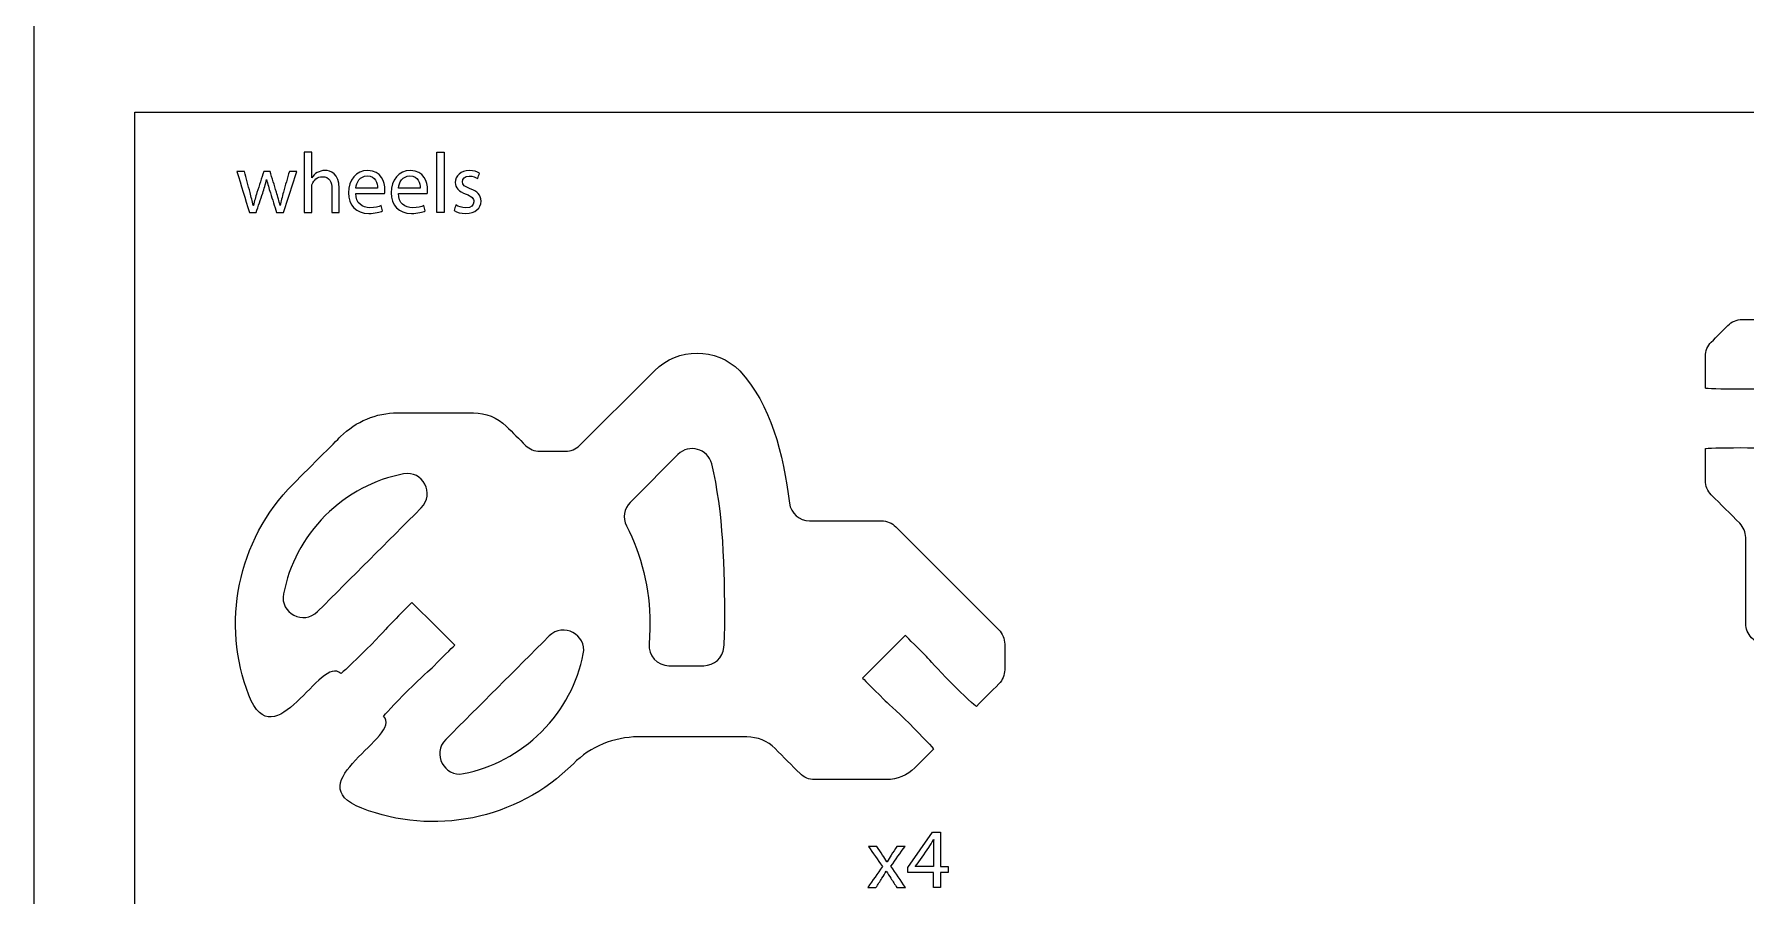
# Model space of a CAD drawing. Extents: x 0 to 370, y 150 to 450.
# Drawn here: x 0 to 85.1, y 224.8 to 267.6 of the extents above; entities that cross this region are included whole.
import ezdxf

# ---------------------------------------------------------------- set-up
doc = ezdxf.new("R2010")
doc.units = 0
doc.header["$MEASUREMENT"] = 0
doc.layers.add('DEFAULT', color=18, linetype='CONTINUOUS')

msp = doc.modelspace()

# ---------------------------------------------------------------- linework, layer by layer
at = {"layer": 'DEFAULT', "color": 116}
for points in [[(370, 150), (0, 150), (0, 450), (370, 450)], [(136.262, 155), (5, 155), (5, 263.773), (136.262, 263.773)]]:
    msp.add_lwpolyline(points, close=True, dxfattribs=at)
at = {"layer": 'DEFAULT', "color": 18}
for points in [[(20.016, 261.777), (20.388, 261.777), (20.388, 258.773), (20.016, 258.773)], [(44.706, 225.228), (44.706, 225.977), (43.428, 225.977), (43.428, 226.222), (44.655, 227.978), (45.057, 227.978), (45.057, 226.269), (45.442, 226.269), (45.442, 225.977), (45.057, 225.977), (45.057, 225.228)]]:
    msp.add_lwpolyline(points, close=True, dxfattribs=at)
for points, knots in [([(13.425, 261.777), (13.549, 261.777), (13.673, 261.777), (13.797, 261.777), (13.797, 261.351), (13.797, 260.925), (13.805, 260.499), (13.865, 260.605), (13.958, 260.698), (14.072, 260.762), (14.182, 260.825), (14.313, 260.867), (14.453, 260.867), (14.728, 260.867), (15.168, 260.698), (15.168, 259.991), (15.168, 259.585), (15.168, 259.179), (15.168, 258.773), (15.044, 258.773), (14.92, 258.773), (14.796, 258.773), (14.796, 259.165), (14.796, 259.557), (14.796, 259.949), (14.796, 260.279), (14.673, 260.559), (14.322, 260.559), (14.08, 260.559), (13.89, 260.389), (13.822, 260.186), (13.801, 260.136), (13.797, 260.08), (13.797, 260.008), (13.797, 259.597), (13.797, 259.185), (13.797, 258.773), (13.673, 258.773), (13.549, 258.773), (13.425, 258.773), (13.425, 259.774), (13.425, 260.776), (13.425, 261.777)], [8.516, 8.516, 8.516, 8.516, 9.571, 9.571, 9.571, 13.217, 13.217, 13.217, 14.217, 14.217, 14.217, 15.217, 15.217, 15.217, 16.217, 16.217, 16.217, 19.671, 19.671, 19.671, 20.725, 20.725, 20.725, 24.059, 24.059, 24.059, 25.059, 25.059, 25.059, 26.059, 26.059, 26.059, 27.059, 27.059, 27.059, 30.561, 30.561, 30.561, 31.616, 31.616, 31.616, 40.132, 40.132, 40.132, 40.132]), ([(10.457, 260.821), (10.547, 260.474), (10.638, 260.127), (10.728, 259.78), (10.787, 259.552), (10.842, 259.34), (10.88, 259.129), (10.884, 259.129), (10.888, 259.129), (10.893, 259.129), (10.939, 259.336), (11.007, 259.556), (11.075, 259.776), (11.186, 260.124), (11.298, 260.473), (11.409, 260.821), (11.513, 260.821), (11.618, 260.821), (11.722, 260.821), (11.828, 260.48), (11.934, 260.138), (12.039, 259.797), (12.116, 259.552), (12.175, 259.336), (12.221, 259.129), (12.226, 259.129), (12.23, 259.129), (12.234, 259.129), (12.268, 259.336), (12.323, 259.552), (12.39, 259.793), (12.488, 260.136), (12.585, 260.478), (12.683, 260.821), (12.805, 260.821), (12.928, 260.821), (13.051, 260.821), (12.831, 260.138), (12.61, 259.456), (12.39, 258.773), (12.278, 258.773), (12.165, 258.773), (12.052, 258.773), (11.948, 259.099), (11.843, 259.425), (11.739, 259.751), (11.667, 259.979), (11.608, 260.182), (11.549, 260.423), (11.498, 260.178), (11.434, 259.966), (11.362, 259.746), (11.253, 259.422), (11.143, 259.097), (11.033, 258.773), (10.92, 258.773), (10.807, 258.773), (10.694, 258.773), (10.488, 259.456), (10.282, 260.138), (10.076, 260.821), (10.203, 260.821), (10.33, 260.821), (10.457, 260.821)], [0, 0, 0, 0, 3.048331, 3.048331, 3.048331, 4.048331, 4.048331, 4.048331, 4.084331, 4.084331, 4.084331, 5.084331, 5.084331, 5.084331, 8.194339, 8.194339, 8.194339, 9.081339, 9.081339, 9.081339, 12.119695, 12.119695, 12.119695, 13.119695, 13.119695, 13.119695, 13.154695, 13.154695, 13.154695, 14.154695, 14.154695, 14.154695, 17.184048, 17.184048, 17.184048, 18.227048, 18.227048, 18.227048, 24.326119, 24.326119, 24.326119, 25.286119, 25.286119, 25.286119, 28.195317, 28.195317, 28.195317, 29.219317, 29.219317, 29.219317, 30.219317, 30.219317, 30.219317, 33.132444, 33.132444, 33.132444, 34.092444, 34.092444, 34.092444, 40.155778, 40.155778, 40.155778, 41.234778, 41.234778, 41.234778, 41.234778]), ([(15.981, 259.729), (15.99, 259.226), (16.312, 259.018), (16.684, 259.018), (16.95, 259.018), (17.111, 259.065), (17.251, 259.124), (17.272, 259.035), (17.293, 258.946), (17.315, 258.858), (17.183, 258.798), (16.959, 258.731), (16.633, 258.731), (16.003, 258.731), (15.626, 259.146), (15.626, 259.763), (15.626, 260.381), (15.99, 260.867), (16.587, 260.867), (17.255, 260.867), (17.433, 260.279), (17.433, 259.903), (17.433, 259.827), (17.424, 259.767), (17.42, 259.729), (16.94, 259.729), (16.461, 259.729), (15.981, 259.729)], [4.078, 4.078, 4.078, 4.078, 5.078, 5.078, 5.078, 6.078, 6.078, 6.078, 6.85416, 6.85416, 6.85416, 7.85416, 7.85416, 7.85416, 8.85416, 8.85416, 8.85416, 9.85416, 9.85416, 9.85416, 10.85416, 10.85416, 10.85416, 11.85416, 11.85416, 11.85416, 15.93216, 15.93216, 15.93216, 15.93216]), ([(17.073, 259.996), (17.077, 260.233), (16.976, 260.601), (16.557, 260.601), (16.181, 260.601), (16.016, 260.254), (15.986, 259.996), (16.348, 259.996), (16.711, 259.996), (17.073, 259.996)], [3.082, 3.082, 3.082, 3.082, 4.082, 4.082, 4.082, 5.082, 5.082, 5.082, 8.164, 8.164, 8.164, 8.164]), ([(18.102, 259.729), (18.111, 259.226), (18.432, 259.018), (18.805, 259.018), (19.071, 259.018), (19.232, 259.065), (19.372, 259.124), (19.393, 259.035), (19.414, 258.946), (19.435, 258.858), (19.304, 258.798), (19.08, 258.731), (18.754, 258.731), (18.124, 258.731), (17.747, 259.146), (17.747, 259.763), (17.747, 260.381), (18.111, 260.867), (18.708, 260.867), (19.376, 260.867), (19.554, 260.279), (19.554, 259.903), (19.554, 259.827), (19.545, 259.767), (19.541, 259.729), (19.061, 259.729), (18.582, 259.729), (18.102, 259.729)], [4.078, 4.078, 4.078, 4.078, 5.078, 5.078, 5.078, 6.078, 6.078, 6.078, 6.85416, 6.85416, 6.85416, 7.85416, 7.85416, 7.85416, 8.85416, 8.85416, 8.85416, 9.85416, 9.85416, 9.85416, 10.85416, 10.85416, 10.85416, 11.85416, 11.85416, 11.85416, 15.93216, 15.93216, 15.93216, 15.93216]), ([(19.194, 259.996), (19.198, 260.233), (19.097, 260.601), (18.678, 260.601), (18.301, 260.601), (18.136, 260.254), (18.107, 259.996), (18.469, 259.996), (18.832, 259.996), (19.194, 259.996)], [3.082, 3.082, 3.082, 3.082, 4.082, 4.082, 4.082, 5.082, 5.082, 5.082, 8.164, 8.164, 8.164, 8.164]), ([(20.964, 259.154), (21.074, 259.082), (21.269, 259.006), (21.455, 259.006), (21.726, 259.006), (21.853, 259.141), (21.853, 259.31), (21.853, 259.488), (21.747, 259.586), (21.472, 259.687), (21.104, 259.818), (20.93, 260.021), (20.93, 260.266), (20.93, 260.597), (21.197, 260.867), (21.637, 260.867), (21.844, 260.867), (22.026, 260.808), (22.14, 260.741), (22.109, 260.65), (22.078, 260.56), (22.047, 260.47), (21.967, 260.52), (21.819, 260.588), (21.628, 260.588), (21.409, 260.588), (21.286, 260.461), (21.286, 260.309), (21.286, 260.14), (21.409, 260.064), (21.675, 259.962), (22.03, 259.827), (22.212, 259.649), (22.212, 259.344), (22.212, 258.985), (21.933, 258.731), (21.446, 258.731), (21.222, 258.731), (21.015, 258.786), (20.871, 258.87), (20.902, 258.965), (20.933, 259.059), (20.964, 259.154)], [0.846234, 0.846234, 0.846234, 0.846234, 1.846234, 1.846234, 1.846234, 2.846234, 2.846234, 2.846234, 3.846234, 3.846234, 3.846234, 4.846234, 4.846234, 4.846234, 5.846234, 5.846234, 5.846234, 6.846234, 6.846234, 6.846234, 7.658342, 7.658342, 7.658342, 8.658342, 8.658342, 8.658342, 9.658342, 9.658342, 9.658342, 10.658342, 10.658342, 10.658342, 11.658342, 11.658342, 11.658342, 12.658342, 12.658342, 12.658342, 13.658342, 13.658342, 13.658342, 14.504576, 14.504576, 14.504576, 14.504576]), ([(41.887, 227.276), (41.984, 227.129), (42.081, 226.983), (42.179, 226.836), (42.255, 226.722), (42.319, 226.616), (42.386, 226.501), (42.39, 226.501), (42.395, 226.501), (42.399, 226.501), (42.466, 226.624), (42.534, 226.73), (42.602, 226.84), (42.698, 226.985), (42.794, 227.131), (42.89, 227.276), (43.024, 227.276), (43.157, 227.276), (43.291, 227.276), (43.059, 226.946), (42.826, 226.616), (42.593, 226.286), (42.833, 225.933), (43.073, 225.581), (43.313, 225.228), (43.172, 225.228), (43.031, 225.228), (42.89, 225.228), (42.79, 225.382), (42.689, 225.535), (42.589, 225.689), (42.509, 225.808), (42.441, 225.922), (42.361, 226.045), (42.293, 225.922), (42.221, 225.812), (42.145, 225.689), (42.046, 225.535), (41.948, 225.382), (41.849, 225.228), (41.712, 225.228), (41.575, 225.228), (41.438, 225.228), (41.681, 225.576), (41.924, 225.925), (42.166, 226.273), (41.935, 226.607), (41.704, 226.942), (41.472, 227.276), (41.611, 227.276), (41.749, 227.276), (41.887, 227.276)], [1.175, 1.175, 1.175, 1.175, 2.671308, 2.671308, 2.671308, 3.671308, 3.671308, 3.671308, 3.707308, 3.707308, 3.707308, 4.707308, 4.707308, 4.707308, 6.187538, 6.187538, 6.187538, 7.325538, 7.325538, 7.325538, 10.75863, 10.75863, 10.75863, 14.385133, 14.385133, 14.385133, 15.584133, 15.584133, 15.584133, 17.14431, 17.14431, 17.14431, 18.16731, 18.16731, 18.16731, 19.16731, 19.16731, 19.16731, 20.719886, 20.719886, 20.719886, 21.883886, 21.883886, 21.883886, 25.494335, 25.494335, 25.494335, 28.950641, 28.950641, 28.950641, 30.125641, 30.125641, 30.125641, 30.125641]), ([(44.706, 226.269), (44.706, 226.575), (44.706, 226.881), (44.706, 227.187), (44.706, 227.331), (44.71, 227.475), (44.718, 227.619), (44.714, 227.619), (44.71, 227.619), (44.706, 227.619), (44.621, 227.458), (44.553, 227.339), (44.477, 227.212), (44.253, 226.901), (44.029, 226.589), (43.804, 226.269), (44.105, 226.269), (44.405, 226.269), (44.706, 226.269)], [2.555, 2.555, 2.555, 2.555, 5.157, 5.157, 5.157, 6.157, 6.157, 6.157, 6.193, 6.193, 6.193, 7.193, 7.193, 7.193, 10.483231, 10.483231, 10.483231, 13.038231, 13.038231, 13.038231, 13.038231])]:
    msp.add_open_spline(points, degree=3, knots=knots, dxfattribs=at)
at = {"layer": 'DEFAULT', "color": 1}
for points, knots in [([(117.434, 239.672), (117.406, 239.7), (116.637, 239.722), (115.684, 239.722), (114.714, 239.722), (114.142, 239.676), (113.931, 239.672), (113.432, 239.672), (112.934, 239.672), (112.435, 239.672), (112.434, 240.673), (112.433, 241.674), (112.431, 242.674), (112.431, 242.674), (113.059, 242.678), (113.931, 242.678), (114.142, 242.674), (114.714, 242.625), (115.684, 242.625), (116.637, 242.625), (117.406, 242.65), (117.43, 242.674), (117.43, 244.089), (122.86, 241.919), (121.431, 245.154), (119.907, 248.601), (116.446, 251.014), (112.438, 251.014), (111.281, 251.014), (107.806, 251.017), (107.806, 251.017), (106.745, 251.014), (105.729, 250.598), (104.977, 249.846), (104.768, 249.637), (104.559, 249.428), (104.349, 249.218), (103.598, 248.467), (102.578, 248.047), (101.52, 248.047), (100.28, 248.046), (99.039, 248.045), (97.799, 248.044), (96.738, 248.044), (95.72, 248.465), (94.969, 249.216), (93.945, 250.24), (92.922, 251.263), (91.898, 252.287), (91.148, 253.037), (90.13, 253.459), (89.069, 253.459), (87.683, 253.459), (86.296, 253.459), (84.909, 253.459), (84.643, 253.459), (84.389, 253.353), (84.201, 253.165), (83.926, 252.889), (83.651, 252.613), (83.375, 252.337), (83.188, 252.149), (83.083, 251.896), (83.083, 251.631), (83.083, 251.102), (83.083, 250.573), (83.083, 250.044), (83.083, 250.016), (83.866, 249.994), (84.833, 249.994), (85.8, 249.994), (86.371, 250.044), (86.583, 250.044), (87.082, 250.044), (87.582, 250.044), (88.082, 250.044), (88.082, 249.043), (88.082, 248.042), (88.082, 247.042), (87.582, 247.042), (87.082, 247.042), (86.583, 247.042), (86.371, 247.042), (85.8, 247.091), (84.833, 247.091), (83.866, 247.091), (83.083, 247.07), (83.083, 247.042), (83.083, 246.513), (83.083, 245.984), (83.083, 245.456), (83.083, 245.19), (83.189, 244.936), (83.376, 244.749), (83.849, 244.276), (84.321, 243.803), (84.794, 243.33), (84.981, 243.143), (85.087, 242.889), (85.087, 242.623), (85.087, 241.201), (85.087, 239.779), (85.087, 238.356), (85.087, 238.09), (85.193, 237.834), (85.381, 237.646), (85.681, 237.346), (85.98, 237.047), (86.279, 236.748), (86.464, 236.563), (86.714, 236.459), (86.975, 236.458), (87.509, 236.457), (88.043, 236.456), (88.577, 236.455), (88.608, 236.455), (88.626, 237.238), (88.629, 238.205), (88.629, 239.171), (88.577, 239.743), (88.58, 239.954), (88.58, 240.829), (88.577, 241.454), (88.577, 241.454), (89.578, 241.454), (90.58, 241.454), (91.582, 241.454), (91.582, 240.954), (91.582, 240.454), (91.582, 239.954), (91.582, 239.743), (91.533, 239.171), (91.529, 238.205), (91.529, 237.252), (91.554, 236.483), (91.582, 236.455), (94.178, 236.455), (96.773, 236.455), (99.368, 236.455), (100.426, 236.455), (101.446, 236.031), (102.197, 235.284), (103.122, 234.358), (104.046, 233.433), (104.97, 232.507), (105.722, 231.759), (106.741, 231.34), (107.799, 231.336), (107.799, 231.336), (111.274, 231.34), (112.431, 231.34), (116.442, 231.34), (119.903, 233.753), (121.431, 237.199), (122.863, 240.431), (117.43, 238.258), (117.434, 239.672)], [1, 1, 1, 1, 2, 2, 2, 3, 3, 3, 7.24, 7.24, 7.24, 15.750006, 15.750006, 15.750006, 16.750006, 16.750006, 16.750006, 17.750006, 17.750006, 17.750006, 18.750006, 18.750006, 18.750006, 19.750006, 19.750006, 19.750006, 20.750006, 20.750006, 20.750006, 21.750006, 21.750006, 21.750006, 22.750006, 22.750006, 22.750006, 25.267306, 25.267306, 25.267306, 26.267306, 26.267306, 26.267306, 36.814309, 36.814309, 36.814309, 37.814309, 37.814309, 37.814309, 50.126452, 50.126452, 50.126452, 51.126452, 51.126452, 51.126452, 62.919452, 62.919452, 62.919452, 63.919452, 63.919452, 63.919452, 67.234372, 67.234372, 67.234372, 68.234372, 68.234372, 68.234372, 72.732372, 72.732372, 72.732372, 73.732372, 73.732372, 73.732372, 74.732372, 74.732372, 74.732372, 78.982372, 78.982372, 78.982372, 87.492372, 87.492372, 87.492372, 91.742372, 91.742372, 91.742372, 92.742372, 92.742372, 92.742372, 93.742372, 93.742372, 93.742372, 98.238372, 98.238372, 98.238372, 99.238372, 99.238372, 99.238372, 104.92351, 104.92351, 104.92351, 105.92351, 105.92351, 105.92351, 118.01951, 118.01951, 118.01951, 119.01951, 119.01951, 119.01951, 122.620098, 122.620098, 122.620098, 123.620098, 123.620098, 123.620098, 128.159109, 128.159109, 128.159109, 129.159109, 129.159109, 129.159109, 130.159109, 130.159109, 130.159109, 131.159109, 131.159109, 131.159109, 139.679109, 139.679109, 139.679109, 143.929109, 143.929109, 143.929109, 144.929109, 144.929109, 144.929109, 145.929109, 145.929109, 145.929109, 167.999109, 167.999109, 167.999109, 168.999109, 168.999109, 168.999109, 180.121901, 180.121901, 180.121901, 181.121901, 181.121901, 181.121901, 182.121901, 182.121901, 182.121901, 183.121901, 183.121901, 183.121901, 184.121901, 184.121901, 184.121901, 184.121901]), ([(47.955, 238.036), (46.247, 239.744), (44.54, 241.451), (42.832, 243.159), (42.645, 243.347), (42.39, 243.452), (42.125, 243.452), (40.93, 243.452), (39.736, 243.452), (38.541, 243.452), (38.036, 243.452), (37.612, 243.828), (37.55, 244.329), (37.245, 246.791), (36.616, 249.245), (35.074, 250.913), (33.903, 252.085), (32.005, 252.085), (30.834, 250.913), (29.593, 249.675), (28.353, 248.437), (27.112, 247.199), (26.925, 247.015), (26.675, 246.909), (26.41, 246.909), (25.984, 246.909), (25.559, 246.909), (25.133, 246.909), (24.868, 246.909), (24.618, 247.015), (24.431, 247.199), (24.109, 247.52), (23.787, 247.841), (23.464, 248.162), (23.027, 248.585), (22.445, 248.821), (21.838, 248.818), (20.58, 248.819), (19.322, 248.82), (18.063, 248.821), (17.005, 248.818), (15.985, 248.394), (15.234, 247.65), (15.234, 247.65), (13.707, 246.116), (12.888, 245.297), (10.052, 242.461), (9.311, 238.305), (10.669, 234.788), (11.946, 231.493), (14.246, 236.866), (15.245, 235.864), (15.287, 235.864), (15.844, 236.393), (16.522, 237.07), (17.203, 237.755), (17.577, 238.189), (17.721, 238.34), (18.074, 238.693), (18.427, 239.046), (18.779, 239.399), (19.489, 238.692), (20.198, 237.985), (20.907, 237.278), (20.907, 237.278), (20.462, 236.834), (19.845, 236.22), (19.697, 236.068), (19.256, 235.702), (18.575, 235.017), (17.901, 234.343), (17.372, 233.779), (17.372, 233.744), (18.37, 232.745), (12.997, 230.438), (16.292, 229.165), (19.81, 227.803), (23.962, 228.547), (26.802, 231.38), (27.659, 232.234), (28.812, 232.713), (30.023, 232.717), (31.824, 232.717), (33.626, 232.717), (35.427, 232.717), (35.953, 232.713), (36.461, 232.505), (36.835, 232.131), (37.249, 231.717), (37.663, 231.304), (38.076, 230.89), (38.267, 230.696), (38.521, 230.59), (38.786, 230.59), (39.98, 230.59), (41.175, 230.59), (42.37, 230.59), (42.906, 230.59), (43.41, 230.805), (43.784, 231.179), (44.094, 231.488), (44.403, 231.797), (44.712, 232.107), (44.712, 232.146), (44.179, 232.71), (43.509, 233.377), (42.825, 234.058), (42.387, 234.432), (42.243, 234.576), (41.622, 235.194), (41.177, 235.642), (41.177, 235.642), (41.886, 236.348), (42.596, 237.055), (43.305, 237.762), (43.305, 237.762), (43.746, 237.317), (44.363, 236.703), (44.515, 236.552), (44.878, 236.111), (45.562, 235.426), (46.236, 234.753), (46.801, 234.227), (46.839, 234.227), (47.212, 234.602), (47.585, 234.977), (47.958, 235.352), (48.141, 235.539), (48.247, 235.79), (48.247, 236.054), (48.247, 236.48), (48.247, 236.906), (48.247, 237.331), (48.247, 237.596), (48.142, 237.849), (47.955, 238.036)], [1, 1, 1, 1, 21.538624, 21.538624, 21.538624, 22.538624, 22.538624, 22.538624, 32.697624, 32.697624, 32.697624, 33.697624, 33.697624, 33.697624, 34.697624, 34.697624, 34.697624, 35.697624, 35.697624, 35.697624, 50.603441, 50.603441, 50.603441, 51.603441, 51.603441, 51.603441, 55.223441, 55.223441, 55.223441, 56.223441, 56.223441, 56.223441, 60.091322, 60.091322, 60.091322, 61.091322, 61.091322, 61.091322, 71.791326, 71.791326, 71.791326, 72.791326, 72.791326, 72.791326, 73.791326, 73.791326, 73.791326, 74.791326, 74.791326, 74.791326, 75.791326, 75.791326, 75.791326, 76.791326, 76.791326, 76.791326, 77.791326, 77.791326, 77.791326, 82.033967, 82.033967, 82.033967, 90.547545, 90.547545, 90.547545, 91.547545, 91.547545, 91.547545, 92.547545, 92.547545, 92.547545, 93.547545, 93.547545, 93.547545, 94.547545, 94.547545, 94.547545, 95.547545, 95.547545, 95.547545, 96.547545, 96.547545, 96.547545, 111.867545, 111.867545, 111.867545, 112.867545, 112.867545, 112.867545, 117.845576, 117.845576, 117.845576, 118.845576, 118.845576, 118.845576, 129.005576, 129.005576, 129.005576, 130.005576, 130.005576, 130.005576, 133.724958, 133.724958, 133.724958, 134.724958, 134.724958, 134.724958, 135.724958, 135.724958, 135.724958, 136.724958, 136.724958, 136.724958, 145.238535, 145.238535, 145.238535, 146.238535, 146.238535, 146.238535, 147.238535, 147.238535, 147.238535, 148.238535, 148.238535, 148.238535, 152.735757, 152.735757, 152.735757, 153.735757, 153.735757, 153.735757, 157.355757, 157.355757, 157.355757, 158.355757, 158.355757, 158.355757, 158.355757]), ([(34.284, 237.166), (34.245, 236.654), (33.808, 236.255), (33.289, 236.255), (32.712, 236.255), (32.134, 236.255), (31.557, 236.255), (30.975, 236.259), (30.506, 236.753), (30.566, 237.328), (30.59, 237.659), (30.608, 237.998), (30.608, 238.337), (30.608, 240.094), (30.192, 241.755), (29.444, 243.212), (29.246, 243.6), (29.32, 244.066), (29.627, 244.373), (30.418, 245.165), (31.208, 245.958), (31.998, 246.751), (32.552, 247.301), (33.49, 247.04), (33.681, 246.285), (34.273, 243.897), (34.33, 241.095), (34.33, 238.337), (34.33, 237.942), (34.319, 237.557), (34.284, 237.166)], [1, 1, 1, 1, 2, 2, 2, 6.91, 6.91, 6.91, 7.91, 7.91, 7.91, 8.91, 8.91, 8.91, 9.91, 9.91, 9.91, 10.91, 10.91, 10.91, 20.427668, 20.427668, 20.427668, 21.427668, 21.427668, 21.427668, 22.427668, 22.427668, 22.427668, 23.427668, 23.427668, 23.427668, 23.427668]), ([(19.242, 244.098), (17.524, 242.38), (15.806, 240.662), (14.088, 238.944), (13.396, 238.249), (12.204, 238.866), (12.394, 239.829), (12.673, 241.251), (13.371, 242.612), (14.472, 243.713), (15.569, 244.81), (16.931, 245.509), (18.36, 245.787), (19.316, 245.978), (19.937, 244.789), (19.242, 244.098)], [0, 0, 0, 0, 20.66166, 20.66166, 20.66166, 21.66166, 21.66166, 21.66166, 22.66166, 22.66166, 22.66166, 23.66166, 23.66166, 23.66166, 24.66166, 24.66166, 24.66166, 24.66166]), ([(27.296, 236.841), (27.01, 235.419), (26.318, 234.065), (25.218, 232.967), (24.117, 231.867), (22.762, 231.172), (21.341, 230.89), (20.378, 230.692), (19.764, 231.884), (20.455, 232.583), (22.171, 234.299), (23.887, 236.014), (25.602, 237.73), (26.297, 238.425), (27.49, 237.804), (27.296, 236.841)], [1, 1, 1, 1, 2, 2, 2, 3, 3, 3, 4, 4, 4, 24.633376, 24.633376, 24.633376, 25.633376, 25.633376, 25.633376, 25.633376])]:
    msp.add_open_spline(points, degree=3, knots=knots, dxfattribs=at)

doc.saveas('drawing.dxf')
